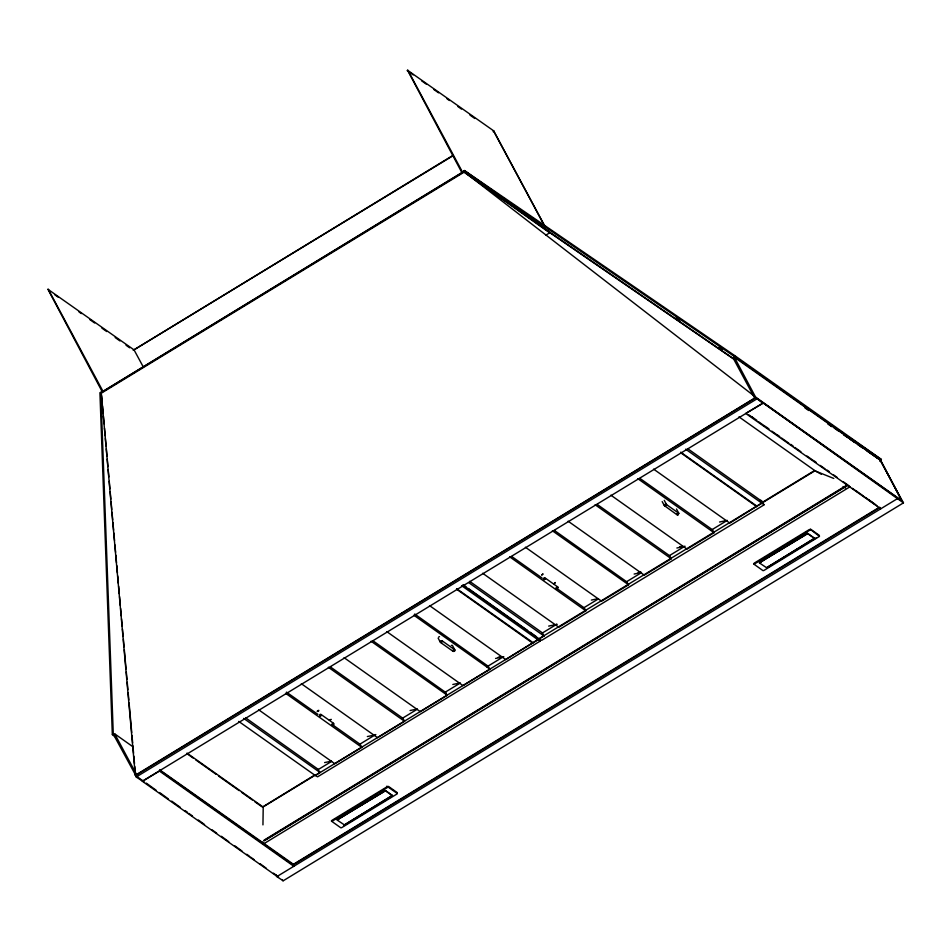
<?xml version="1.0" encoding="UTF-8"?>
<svg xmlns="http://www.w3.org/2000/svg" width="951" height="951" viewBox="0 0 951 951"><rect width="100%" height="100%" fill="white"/><g stroke="black" fill="none" stroke-linecap="round" stroke-linejoin="round"><path stroke-width="1.43" d="M463.898 171.299L464.433 170.526L734.766 355.626L881.375 459.452L879.984 460.641M262.951 824.886L263.213 806.864L315.34 775.101M321.129 715.473C320.035 711.752 318.205 718.207 321.129 715.473C322.163 713.619 317.551 717.197 320.844 715.758M332.054 724.068C331.744 726.564 335.477 724.353 333.266 723.331M677.1 513.885L678.111 515.097L678.645 513.314M263.13 806.674L314.008 775.481M292.076 864.138L292.575 863.77M331.198 719.36L329.296 720.038L330.627 719.836M545.47 578.802L543.568 579.48L544.519 579.48M555.895 587.944L556.751 588.134M453.223 650.02C452.022 652.671 456.67 651.043 454.257 649.628M734.659 355.603L734.006 356.245L463.898 171.251M452.926 155.786L133.211 350.313L452.652 155.595M101.21 392.204L135.28 775.16L141.354 779.772M461.782 172.464L407.527 70.231L493.664 130.834L544.745 225.981M464.944 172.297L549.202 231.985L549.5 232.924L545.708 235.242M135.743 775.398L136.314 777.11L142.543 781.116L762.75 403.188L755.748 397.72L135.506 775.552M243.658 718.397L319.952 772.426L315.256 775.493L537.993 639.821L540.013 641.2L317.575 776.836L315.256 775.493M333.623 725.53L360.227 744.371L361.784 747.308L334.776 763.701L258.601 709.743M330.413 666.948L402.974 718.338L404.52 721.274L377.523 737.667L301.336 683.71M371.068 641.224L447.255 695.24L420.259 711.633L344.072 657.676M293.538 866.444L292.956 864.732L159.887 770.476M413.804 615.19L489.991 669.207L462.994 685.6L386.807 631.642M392.252 795.393L344.524 824.992L337.213 820.083M532.655 642.805L505.73 659.566L429.543 605.609M397.197 792.968L396.888 794.037L341.766 827.608L340.862 827.845L331.423 821.117M537.814 639.464L533.047 642.662L456.646 588.657M469.651 581.334L542.308 632.795L544.008 635.993L539.074 638.953L462.78 584.924M509.653 556.81L585.84 610.827L558.831 627.22L482.656 573.263M552.388 530.777L628.575 584.794L601.567 601.187L525.392 547.229M597.204 504.434L669.754 555.824L671.311 558.76L644.303 575.153L568.127 521.196M639.94 478.401L712.501 529.79L714.046 532.726L687.05 549.119L610.863 495.162M756.711 506.324L729.786 523.086L653.599 469.128M764.057 504.767C757.115 499.774 761.727 497.837 763.867 504.981L541.63 640.356L539.11 638.787M814.436 538.218L766.72 567.818L759.397 562.909M810.109 529.208L819.512 536.376L763.962 570.434L763.047 570.671L753.608 563.943M902.119 501.439L880.555 460.486M902.333 501.403L880.769 460.534L733.839 356.875L733.007 357.79L754.725 398.16M896.448 497.373L902.665 501.379L903.45 502.877L283.243 880.769L277.014 876.763L276.242 875.277M318.728 710.932C319.75 709.113 315.352 712.133 318.003 711.372M332.077 724.187L332.315 724.757M333.421 724.175L333.183 723.604M453.068 650.484L452.795 651.055L453.686 650.924M666.223 505.338L666.496 504.767L664.559 505.777L677.255 514.955M677.124 514.004C676.256 515.965 680.702 512.28 677.457 513.766M102.958 391.039L101.9 391.134L47.919 289.282L134.055 349.885L143.375 367.134M462.566 171.988L461.722 172.309M549.619 232.793L464.052 172.19L101.626 392.989L101.115 392.49L463.708 171.442L755.89 397.328L902.535 501.177M293.74 866.218L159.459 771.071L142.638 781.187L141.616 780.153M755.605 397.47L897.328 498.55M756.758 398.98L136.255 776.967M762.88 403.319L745.762 413.388M397.328 793.55L388.127 787.036L332.481 821.034L331.459 820.772M392.43 795.737L385.488 790.816L337.189 819.786M850.087 486.734L264.14 843.549L262.94 841.932M810.311 529.862L754.678 563.848L753.656 563.598M814.627 538.563L807.684 533.642L759.421 562.802L764.545 559.39M903.45 502.877L897.459 498.633L277.133 876.442L142.377 781.294M454.079 650.722L454.733 650.044L453.793 650.044M554.683 583.355L555.289 582.535L553.91 583.688M101.472 392.418L463.803 171.703M317.622 769.918L331.507 761.466M359.288 744.538L375.704 734.541M402.214 718.385L417.37 709.161M445.151 692.233L460.308 683.008M486.817 666.853L503.234 656.856M541.666 633.437L556.822 624.213M583.343 608.058L598.488 598.833M626.269 581.905L641.426 572.68M669.207 555.753L684.351 546.528M710.872 530.373L727.289 520.375M762.654 502.187L814.615 470.531M762.726 502.592L814.864 470.828L833.801 478.448M879.877 461.223L880.828 460.688M264.105 840.137L847.21 484.939M264.164 840.529L847.27 485.343M264.319 840.767L847.412 485.581M332.03 820.297L387.14 786.727M754.226 563.123L809.337 529.552M338.58 818.87L346.128 814.27M357.433 807.375L367.49 801.253M370.01 799.72L372.519 798.186M375.039 796.665L377.547 795.131M380.067 793.598L385.381 790.459M772.081 554.802L780.89 549.44M788.427 544.84L790.947 543.318M793.455 541.785L807.577 533.285M337.403 819.821L385.179 790.721M759.599 562.647L807.363 533.547M344.44 824.802L392.216 795.702M766.637 567.628L814.401 538.528M344.024 825.492L346.521 823.958M350.277 821.676L354.045 819.382M356.542 817.86L366.563 811.75M369.071 810.228L371.579 808.707M375.336 806.412L379.092 804.118M381.601 802.596L385.357 800.314M387.853 798.781L390.362 797.259M768.717 566.784L772.474 564.502M774.982 562.968L785.003 556.87M787.499 555.336L797.52 549.238M800.029 547.717L803.785 545.422M806.293 543.901L808.802 542.367M812.558 540.085L816.315 537.79M292.92 865.006L879.96 507.418M665.89 505.575L664.618 505.908M542.058 574.891L543.057 573.869L541.678 575.022M438.708 636.992L439.481 636.659M493.724 130.976L493.153 131.69M549.084 232.139L735.23 360.108M133.104 746.892L114.94 734.017L113.633 734.778L135.601 775.148M626.745 582.226L628.575 584.794M488.172 666.639L489.991 669.207M896.353 497.314L897.459 498.633M445.425 692.673L447.255 695.24M318.062 769.537L319.952 772.474M549.155 231.866L734.113 359.133M556.858 587.266C558.974 586.303 557.441 590.214 556.18 588.336M451.333 645.456L452.022 645.277M761.858 402.059L896.615 497.207M680.702 452.177L756.984 506.205L761.917 503.245L685.635 449.169M745.964 413.614L880.721 508.761M386.891 786.132L388.127 787.036M159.661 769.811L293.431 864.293L879.211 507.358M734.136 356.791L755.748 397.435L135.339 775.255M315.138 775.41L238.725 721.405M719.562 522.016L726.481 520.53M679.537 546.813L682.283 546.243M676.874 548.002L685.112 546.278M638.169 572.561L640.915 571.979M634.139 574.035L640.998 572.597M591.403 600.069L598.262 598.631M548.668 626.103L556.906 624.379M498.229 657.26L500.963 656.689M495.566 658.449L503.792 656.725M452.819 684.482L459.69 683.044M410.083 710.516L416.954 709.077M367.348 736.549L375.586 734.826M324.612 762.583L331.471 761.145M441.074 642.389C438.328 641.663 443.083 639.131 441.93 642.127C439.635 643.577 441.098 640.498 442.5 641.378M880.638 460.034L734.172 356.316M116.034 737.322L112.325 734.481L99.926 392.692L100.889 392.43M556.941 586.838L557.892 587.29M112.373 734.659L113.3 734.648L100.794 392.43M464.385 170.538L496.933 193.54M902.273 500.987L880.4 460.522M821.355 474.299L814.971 470.697L738.975 416.871M843.038 486.543L845.582 487.982M675.995 317.943L679.668 320.475M718.766 347.412L722.427 349.932M828.725 423.183L832.387 425.703M839.721 430.755L842.17 432.443M849.493 437.496L881.387 459.511M804.891 407.836L808.635 410.487M828.107 423.837L831.852 426.488M834.217 428.045L839.103 431.409M843.989 434.773L855.068 442.477M857.433 444.034L862.402 447.529M867.205 450.774L878.284 458.477M828.095 424.087L831.756 426.619M843.977 435.035L847.638 437.567M850.087 439.243L854.973 442.619M857.422 444.295L862.307 447.659M867.193 451.036L878.189 458.608M407.159 70.6L413.198 74.867M421.65 80.859L426.476 84.282M433.715 89.406L438.554 92.829M447.006 98.809L449.419 100.521M457.871 106.512L461.485 109.08M469.937 115.059L474.775 118.483M501.748 196.952L505.361 199.52M465.098 172.155L549.619 232.008M752.039 416.918L756.865 420.342M765.329 426.333L768.955 428.901M777.407 434.892L779.82 436.604M790.697 444.307L793.11 446.007M813.652 460.557L816.065 462.269M826.93 469.972L829.355 471.684M748.877 414.886L752.503 417.453M758.553 421.745L764.604 426.024M771.867 431.172L776.705 434.595M781.544 438.019L788.795 443.166M794.846 447.445L800.897 451.725M806.947 456.016L812.998 460.296M820.249 465.443L825.088 468.867M833.563 474.858L837.189 477.438M843.24 481.717L849.291 485.997M856.542 491.144L862.593 495.423M866.218 497.991L874.694 503.994M852.417 488.386L857.077 491.679M862.902 495.804L866.397 498.288M868.727 499.929L876.881 505.706M810.621 529.208L819.429 535.449M807.779 533.44L814.603 538.266M687.573 448.587L760.289 500.202M680.595 452.676L756.782 506.693M637.859 478.71L714.046 532.726M666.009 504.22L678.634 513.171M595.124 504.743L671.311 558.76M554.469 530.468L627.113 582.071M545.018 577.923L557.643 586.862M511.733 556.501L541.963 577.911M557.678 589.049L584.283 607.891L585.84 610.827M468.926 582.773L544.008 635.993M54.801 294.774L58.415 297.342M78.945 311.88L81.358 313.592M89.81 319.572L94.636 322.995M101.888 328.131L106.714 331.542M115.166 337.534L119.992 340.957M126.031 345.225L129.657 347.793M463.517 585.067L465.942 586.791M468.368 588.503L527.698 630.525M530.123 632.237L536.174 636.528M461.58 585.65L537.874 639.726M456.551 589.168L532.726 643.173M414.684 614.025L488.529 666.485M441.953 640.701L454.578 649.652M440.575 642.496L453.211 651.435M373.149 640.915L445.793 692.518M328.333 667.257L404.52 721.274M320.962 714.403L333.587 723.342M286.465 692.126L317.907 714.391M285.597 693.291L361.784 747.308M388.436 786.382L397.245 792.623M385.583 790.614L392.406 795.44M245.596 717.815L318.312 769.43M186.99 753.109L262.999 806.935M187.216 753.846L193.243 758.113M195.656 759.825L216.162 774.352M218.575 776.064L239.093 790.59M241.506 792.29L252.36 799.981M254.773 801.693L262.012 806.817M141.663 779.998L144.077 781.71M146.299 783.125L156.178 790.269M159.625 792.563L168.268 798.84M171.727 801.134L180.369 807.411M185.053 810.573L187.478 812.285M188.833 813.402L192.471 815.982M198.367 820.012L204.56 824.541M211.823 829.688L216.662 833.112M221.381 836.298L228.751 841.683M234.695 845.736L242.065 851.109M246.808 854.307L249.221 856.031M250.529 857.101L254.155 859.68M260.122 863.746L266.256 868.239M273.448 873.173L275.861 874.896M276.242 875.312L278.56 876.965M880.424 508.844L879.699 507.501M762.155 401.976L762.75 403.224M493.486 130.81L544.471 225.779M407.824 70.148L462.388 171.905M463.672 171.465L464.052 172.19M539.015 638.727L761.87 502.984M48.216 289.199L102.779 390.956M282.946 880.852L282.316 879.806M276.824 876.525L276.206 875.479M114.821 734.053L136.54 774.53M676.482 508.999L678.717 513.148M664.25 500.333L666.473 504.494M662.181 501.593L664.404 505.754M538.587 638.418L540.013 641.247M536.447 636.908L537.993 639.821M452.438 645.479L454.661 649.64M438.126 638.073L440.349 642.234M101.567 395.699L102.233 403.081M102.494 406.029L103.16 413.423M103.421 416.372L104.087 423.766M104.479 428.2L105.145 435.582M105.406 438.542L106.06 445.924M106.334 448.872L106.987 456.266M107.261 459.214L107.915 466.608M108.176 469.556L108.842 476.95M109.246 481.372L109.9 488.766M110.161 491.715L110.827 499.109M111.089 502.057L111.754 509.451M112.016 512.399L112.682 519.793M112.943 522.741L113.609 530.135M113.87 533.083L114.536 540.465M114.928 544.899L115.594 552.293M115.856 555.241L116.509 562.635M116.783 565.583L117.437 572.966M117.71 575.926L118.364 583.308M118.637 586.268L119.291 593.65M119.553 596.61L120.349 605.466M120.611 608.426L121.276 615.808M121.538 618.768L122.203 626.15M122.465 629.11L123.131 636.492M123.392 639.452L124.058 646.835M124.319 649.795L126.043 668.993M126.305 671.953L126.97 679.335M127.232 682.295L127.886 689.677M128.159 692.637L128.813 700.019M129.086 702.979L131.725 732.52M131.987 735.48L132.653 742.862M132.914 745.822L133.58 753.204M133.841 756.152L134.507 763.546M134.769 766.494L135.161 770.928M543.33 578.529C544.412 582.25 546.243 575.795 543.33 578.529M664.309 504.838C665.403 508.559 667.233 502.092 664.309 504.838"/></g></svg>
